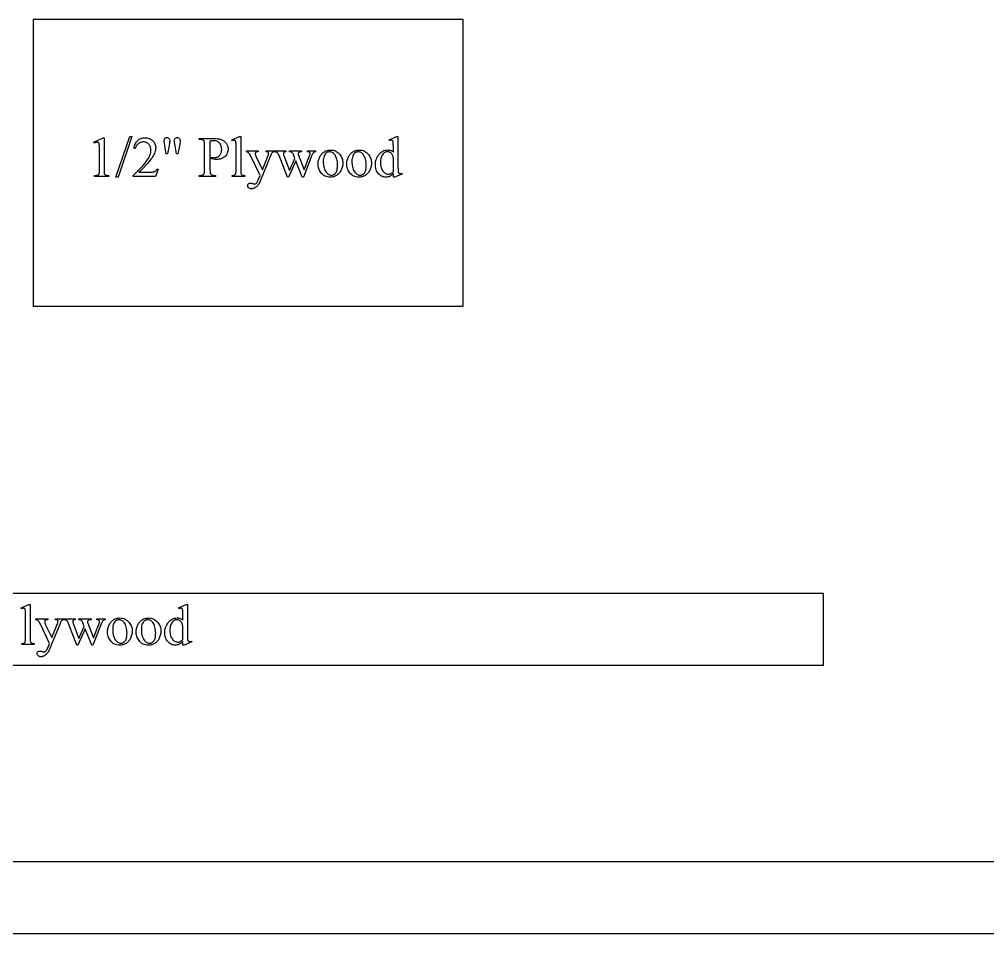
# Model space of a CAD drawing. Extents: x 3 to 160, y -23 to 46.
# Drawn here: x 8.23 to 14.98, y -9.84 to -3.46 of the extents above; entities that cross this region are included whole.
import ezdxf

# ---------------------------------------------------------------- set-up
doc = ezdxf.new("R2010")
doc.units = 0
doc.layers.add('LAYER_1', color=18, linetype='CONTINUOUS')

msp = doc.modelspace()

# ---------------------------------------------------------------- linework, layer by layer
at = {"layer": 'LAYER_1'}
for points in [[(8.3206, -5.4645), (11.3206, -5.4645), (11.3206, -3.4645), (8.3206, -3.4645)], [(8.7452, -4.3213), (8.8096, -4.2899), (8.8161, -4.2899), (8.8161, -4.5135), (8.8166, -4.5315), (8.8171, -4.5374), (8.8179, -4.5412), (8.8191, -4.5438), (8.8208, -4.546), (8.823, -4.548), (8.8257, -4.5496), (8.8293, -4.5509), (8.8345, -4.5519), (8.8413, -4.5526), (8.8495, -4.5529), (8.8495, -4.5602), (8.7499, -4.5602), (8.7499, -4.5529), (8.7584, -4.5526), (8.7653, -4.5519), (8.7705, -4.551), (8.7741, -4.5497), (8.7766, -4.5482), (8.7787, -4.5464), (8.7804, -4.5444), (8.7817, -4.5421), (8.7827, -4.5385), (8.7833, -4.5325), (8.7837, -4.5242), (8.7839, -4.5135), (8.7839, -4.3705), (8.7834, -4.3468), (8.7828, -4.3388), (8.7819, -4.3334), (8.7811, -4.3305), (8.78, -4.328), (8.7786, -4.3259), (8.7769, -4.3242), (8.775, -4.323), (8.773, -4.322), (8.7707, -4.3215), (8.7682, -4.3213), (8.7643, -4.3217), (8.7596, -4.3228), (8.7542, -4.3247), (8.7481, -4.3274)], [(9.0104, -4.2824), (8.9145, -4.5656), (8.8989, -4.5656), (8.9948, -4.2824)], [(9.1928, -4.5092), (9.1743, -4.5602), (9.018, -4.5602), (9.018, -4.5529), (9.0346, -4.5376), (9.0499, -4.5229), (9.064, -4.509), (9.0768, -4.4958), (9.0883, -4.4833), (9.0985, -4.4716), (9.1074, -4.4605), (9.1151, -4.4502), (9.1217, -4.4403), (9.1274, -4.4307), (9.1322, -4.4213), (9.1362, -4.4121), (9.1393, -4.4031), (9.1415, -4.3943), (9.1428, -4.3857), (9.1432, -4.3774), (9.143, -4.3712), (9.1422, -4.3653), (9.141, -4.3597), (9.1394, -4.3544), (9.1372, -4.3494), (9.1345, -4.3446), (9.1314, -4.3401), (9.1278, -4.336), (9.1238, -4.3322), (9.1197, -4.3289), (9.1154, -4.3261), (9.1108, -4.3238), (9.1061, -4.322), (9.1012, -4.3208), (9.0961, -4.32), (9.0909, -4.3197), (9.086, -4.3199), (9.0814, -4.3205), (9.0768, -4.3214), (9.0723, -4.3226), (9.068, -4.3242), (9.0638, -4.3262), (9.0598, -4.3285), (9.0558, -4.3312), (9.0521, -4.3342), (9.0486, -4.3375), (9.0453, -4.3412), (9.0423, -4.3453), (9.0396, -4.3496), (9.0371, -4.3543), (9.0348, -4.3593), (9.0329, -4.3647), (9.0256, -4.3647), (9.0271, -4.3559), (9.029, -4.3476), (9.0315, -4.3399), (9.0344, -4.3327), (9.0377, -4.3261), (9.0416, -4.3199), (9.0459, -4.3143), (9.0507, -4.3092), (9.0559, -4.3047), (9.0615, -4.3007), (9.0673, -4.2974), (9.0735, -4.2947), (9.0799, -4.2926), (9.0867, -4.2911), (9.0938, -4.2902), (9.1012, -4.2899), (9.1091, -4.2902), (9.1167, -4.2912), (9.1239, -4.2928), (9.1308, -4.295), (9.1373, -4.298), (9.1436, -4.3015), (9.1495, -4.3057), (9.155, -4.3106), (9.1601, -4.3159), (9.1645, -4.3214), (9.1682, -4.3271), (9.1712, -4.3331), (9.1736, -4.3393), (9.1753, -4.3458), (9.1763, -4.3525), (9.1766, -4.3594), (9.176, -4.3694), (9.1743, -4.3795), (9.1713, -4.3896), (9.1672, -4.3996), (9.1633, -4.4076), (9.1589, -4.4157), (9.1539, -4.4239), (9.1483, -4.4322), (9.1421, -4.4406), (9.1354, -4.4492), (9.1282, -4.4578), (9.1204, -4.4666), (9.0809, -4.5092), (9.068, -4.5226), (9.0596, -4.5307), (9.1288, -4.5307), (9.1467, -4.5303), (9.1533, -4.5298), (9.1583, -4.5291), (9.1625, -4.5281), (9.1664, -4.5267), (9.1702, -4.5249), (9.1737, -4.5228), (9.177, -4.5201), (9.1801, -4.517), (9.1829, -4.5133), (9.1856, -4.5092)], [(9.2504, -4.4033), (9.2397, -4.3455), (9.2365, -4.3255), (9.2357, -4.3184), (9.2354, -4.3131), (9.2357, -4.3073), (9.2367, -4.3023), (9.2383, -4.2982), (9.2406, -4.2949), (9.2434, -4.2925), (9.2466, -4.2907), (9.2504, -4.2896), (9.2545, -4.2893), (9.2586, -4.2896), (9.2624, -4.2907), (9.2658, -4.2925), (9.2688, -4.295), (9.2713, -4.2982), (9.273, -4.3018), (9.2741, -4.3058), (9.2744, -4.3104), (9.2741, -4.3154), (9.2732, -4.323), (9.2694, -4.3457), (9.2588, -4.4033)], [(9.3219, -4.4033), (9.3114, -4.3463), (9.3071, -4.3227), (9.3067, -4.3129), (9.307, -4.3072), (9.308, -4.3023), (9.3097, -4.2982), (9.3121, -4.2949), (9.3151, -4.2925), (9.3185, -4.2907), (9.3223, -4.2896), (9.3266, -4.2893), (9.3306, -4.2896), (9.3343, -4.2907), (9.3376, -4.2925), (9.3406, -4.2949), (9.343, -4.298), (9.3447, -4.3016), (9.3458, -4.3056), (9.3461, -4.3102), (9.3459, -4.3186), (9.3452, -4.3275), (9.344, -4.3366), (9.3424, -4.3461), (9.3313, -4.4033)], [(9.5547, -4.4361), (9.5547, -4.5133), (9.555, -4.5246), (9.5561, -4.5335), (9.5568, -4.5371), (9.5578, -4.5401), (9.5589, -4.5425), (9.5602, -4.5443), (9.5621, -4.5463), (9.5644, -4.5481), (9.5668, -4.5496), (9.5695, -4.5508), (9.5724, -4.5517), (9.5756, -4.5524), (9.5826, -4.5529), (9.5928, -4.5529), (9.5928, -4.5602), (9.4793, -4.5602), (9.4793, -4.5529), (9.4893, -4.5529), (9.4933, -4.5528), (9.4971, -4.5522), (9.5005, -4.5514), (9.5037, -4.5502), (9.5065, -4.5487), (9.5091, -4.5468), (9.5113, -4.5446), (9.5133, -4.542), (9.5142, -4.5402), (9.515, -4.5379), (9.5162, -4.5318), (9.517, -4.5236), (9.5172, -4.5133), (9.5172, -4.3422), (9.5169, -4.3309), (9.5159, -4.3219), (9.5151, -4.3184), (9.5142, -4.3154), (9.5132, -4.313), (9.5119, -4.3112), (9.5099, -4.3091), (9.5077, -4.3074), (9.5052, -4.3059), (9.5025, -4.3047), (9.4995, -4.3038), (9.4963, -4.3031), (9.4893, -4.3026), (9.4793, -4.3026), (9.4793, -4.2953), (9.5764, -4.2953), (9.5932, -4.2958), (9.6082, -4.2972), (9.6149, -4.2982), (9.6212, -4.2995), (9.6271, -4.3009), (9.6324, -4.3027), (9.6375, -4.3046), (9.6423, -4.3069), (9.6469, -4.3096), (9.6513, -4.3125), (9.6555, -4.3157), (9.6596, -4.3193), (9.6634, -4.3232), (9.667, -4.3274), (9.6703, -4.3318), (9.6731, -4.3365), (9.6756, -4.3413), (9.6775, -4.3464), (9.6791, -4.3516), (9.6802, -4.3571), (9.6808, -4.3627), (9.6811, -4.3686), (9.6807, -4.3765), (9.6797, -4.384), (9.678, -4.3912), (9.6757, -4.398), (9.6727, -4.4044), (9.669, -4.4104), (9.6647, -4.416), (9.6597, -4.4213), (9.654, -4.4261), (9.6479, -4.4302), (9.6411, -4.4337), (9.6339, -4.4365), (9.626, -4.4388), (9.6177, -4.4403), (9.6087, -4.4413), (9.5992, -4.4416), (9.5893, -4.4413), (9.5785, -4.4402), (9.567, -4.4385)], [(9.5547, -4.425), (9.5731, -4.4279), (9.5805, -4.4287), (9.5867, -4.4289), (9.5917, -4.4287), (9.5965, -4.4279), (9.6012, -4.4267), (9.6056, -4.425), (9.6099, -4.4228), (9.6141, -4.4201), (9.618, -4.4169), (9.6218, -4.4132), (9.6252, -4.4091), (9.6282, -4.4048), (9.6308, -4.4001), (9.6328, -4.3952), (9.6345, -4.3899), (9.6356, -4.3844), (9.6363, -4.3786), (9.6365, -4.3725), (9.6361, -4.364), (9.6348, -4.3559), (9.6326, -4.3481), (9.6295, -4.3405), (9.6256, -4.3336), (9.621, -4.3277), (9.6157, -4.3226), (9.6096, -4.3185), (9.6029, -4.3153), (9.5958, -4.313), (9.5883, -4.3116), (9.5803, -4.3112), (9.5749, -4.3114), (9.5689, -4.3121), (9.5622, -4.3132), (9.5547, -4.3149)], [(9.7691, -4.2824), (9.7691, -4.5197), (9.7693, -4.5274), (9.7697, -4.5337), (9.7705, -4.5386), (9.7716, -4.542), (9.773, -4.5446), (9.7747, -4.5468), (9.7767, -4.5487), (9.7791, -4.5503), (9.7822, -4.5515), (9.7864, -4.5524), (9.7917, -4.5529), (9.798, -4.5531), (9.798, -4.5602), (9.7103, -4.5602), (9.7103, -4.5531), (9.716, -4.553), (9.7207, -4.5525), (9.7244, -4.5517), (9.7271, -4.5506), (9.7293, -4.5491), (9.7311, -4.5472), (9.7328, -4.5449), (9.7342, -4.5422), (9.7353, -4.5386), (9.7361, -4.5336), (9.7366, -4.5274), (9.7367, -4.5197), (9.7367, -4.3572), (9.7364, -4.3328), (9.7359, -4.325), (9.7353, -4.32), (9.7346, -4.3168), (9.7336, -4.3142), (9.7324, -4.3121), (9.731, -4.3106), (9.7293, -4.3095), (9.7275, -4.3087), (9.7255, -4.3082), (9.7232, -4.308), (9.7205, -4.3082), (9.7175, -4.3088), (9.7103, -4.3112), (9.707, -4.3043), (9.7603, -4.2824)], [(10.8339, -4.54), (10.8274, -4.5464), (10.821, -4.5518), (10.8146, -4.5562), (10.8083, -4.5597), (10.8019, -4.5623), (10.7953, -4.5641), (10.7885, -4.5653), (10.7814, -4.5656), (10.7741, -4.5652), (10.7672, -4.5641), (10.7604, -4.5622), (10.7539, -4.5595), (10.7476, -4.556), (10.7416, -4.5518), (10.7358, -4.5469), (10.7302, -4.5411), (10.7251, -4.5348), (10.7206, -4.528), (10.7169, -4.5208), (10.7138, -4.5131), (10.7114, -4.505), (10.7097, -4.4965), (10.7087, -4.4875), (10.7083, -4.4781), (10.7087, -4.4686), (10.7098, -4.4593), (10.7117, -4.4502), (10.7144, -4.4413), (10.7178, -4.4326), (10.7219, -4.4241), (10.7269, -4.4158), (10.7325, -4.4077), (10.7388, -4.4002), (10.7455, -4.3938), (10.7526, -4.3883), (10.7602, -4.3838), (10.7682, -4.3803), (10.7767, -4.3778), (10.7855, -4.3763), (10.7948, -4.3758), (10.8006, -4.376), (10.8061, -4.3767), (10.8114, -4.3779), (10.8164, -4.3796), (10.8212, -4.3817), (10.8257, -4.3843), (10.8299, -4.3873), (10.8339, -4.3908), (10.8339, -4.3578), (10.8335, -4.3331), (10.8331, -4.3251), (10.8324, -4.3201), (10.8316, -4.3169), (10.8305, -4.3142), (10.8293, -4.3121), (10.8278, -4.3106), (10.8262, -4.3095), (10.8243, -4.3087), (10.8223, -4.3082), (10.82, -4.308), (10.8173, -4.3082), (10.8141, -4.3088), (10.8065, -4.3112), (10.804, -4.3043), (10.8573, -4.2824), (10.8661, -4.2824), (10.8661, -4.4893), (10.8665, -4.5146), (10.8669, -4.5226), (10.8676, -4.5276), (10.8684, -4.5308), (10.8695, -4.5335), (10.8708, -4.5357), (10.8723, -4.5373), (10.8739, -4.5385), (10.8758, -4.5394), (10.8777, -4.5399), (10.8798, -4.54), (10.8826, -4.5398), (10.8859, -4.5392), (10.8938, -4.5367), (10.896, -4.5436), (10.8429, -4.5656), (10.8339, -4.5656)], [(9.8086, -4.3813), (9.892, -4.3813), (9.892, -4.3885), (9.8879, -4.3885), (9.8838, -4.3887), (9.8802, -4.3894), (9.8772, -4.3906), (9.8747, -4.3923), (9.8728, -4.3943), (9.8714, -4.3966), (9.8706, -4.3991), (9.8703, -4.4018), (9.8707, -4.4059), (9.8719, -4.4109), (9.8739, -4.4165), (9.8767, -4.4229), (9.9203, -4.5131), (9.9603, -4.4143), (9.9618, -4.4103), (9.9628, -4.4063), (9.9634, -4.4024), (9.9636, -4.3984), (9.9633, -4.3954), (9.9623, -4.3932), (9.9603, -4.3912), (9.9574, -4.3898), (9.9528, -4.3888), (9.9457, -4.3885), (9.9457, -4.3813), (10.0039, -4.3813), (10.0039, -4.3885), (9.9975, -4.3897), (9.9949, -4.3905), (9.9927, -4.3916), (9.9907, -4.393), (9.9886, -4.395), (9.9842, -4.4004), (9.9816, -4.4055), (9.9775, -4.4154), (9.9047, -4.5939), (9.9019, -4.6002), (9.899, -4.6061), (9.8958, -4.6116), (9.8925, -4.6167), (9.8889, -4.6215), (9.8852, -4.6258), (9.8812, -4.6297), (9.877, -4.6332), (9.8728, -4.6363), (9.8686, -4.639), (9.8644, -4.6413), (9.8603, -4.6432), (9.8562, -4.6446), (9.8521, -4.6456), (9.8481, -4.6463), (9.8441, -4.6465), (9.8386, -4.6461), (9.8336, -4.6448), (9.8292, -4.6427), (9.8252, -4.6398), (9.8219, -4.6364), (9.8196, -4.6327), (9.8182, -4.6288), (9.8178, -4.6246), (9.8181, -4.6207), (9.8191, -4.6172), (9.8208, -4.6141), (9.8231, -4.6114), (9.8261, -4.6092), (9.8295, -4.6077), (9.8334, -4.6068), (9.8379, -4.6064), (9.8414, -4.6067), (9.8455, -4.6075), (9.8502, -4.6089), (9.8555, -4.6107), (9.8618, -4.6129), (9.8652, -4.6137), (9.8682, -4.6133), (9.8713, -4.6122), (9.8746, -4.6103), (9.878, -4.6076), (9.8815, -4.6039), (9.885, -4.5987), (9.8885, -4.5922), (9.892, -4.5842), (9.9047, -4.5531), (9.8404, -4.4182), (9.8366, -4.4114), (9.831, -4.4031), (9.8266, -4.3974), (9.823, -4.394), (9.8204, -4.3924), (9.8172, -4.391), (9.8086, -4.3885)], [(10.0088, -4.3813), (10.0838, -4.3813), (10.0838, -4.3885), (10.079, -4.389), (10.0752, -4.3898), (10.0722, -4.3909), (10.0702, -4.3922), (10.0688, -4.3938), (10.0678, -4.3958), (10.0672, -4.398), (10.067, -4.4006), (10.0672, -4.4038), (10.0678, -4.4073), (10.0688, -4.4111), (10.0703, -4.4152), (10.1086, -4.5182), (10.147, -4.4344), (10.1369, -4.408), (10.1344, -4.4026), (10.1315, -4.3981), (10.1282, -4.3945), (10.1246, -4.3918), (10.122, -4.3906), (10.1184, -4.3896), (10.114, -4.3889), (10.1086, -4.3885), (10.1086, -4.3813), (10.1937, -4.3813), (10.1937, -4.3885), (10.1872, -4.389), (10.1817, -4.3901), (10.1772, -4.3916), (10.1738, -4.3936), (10.1721, -4.3954), (10.1709, -4.3976), (10.1701, -4.4003), (10.1699, -4.4035), (10.1703, -4.4075), (10.1714, -4.4115), (10.2121, -4.5143), (10.2498, -4.4152), (10.2515, -4.4102), (10.2527, -4.4058), (10.2534, -4.4018), (10.2537, -4.3984), (10.2534, -4.3966), (10.2527, -4.3949), (10.2515, -4.3933), (10.2499, -4.3918), (10.2475, -4.3905), (10.2442, -4.3895), (10.24, -4.3888), (10.2349, -4.3885), (10.2349, -4.3813), (10.2914, -4.3813), (10.2914, -4.3885), (10.2872, -4.3894), (10.2834, -4.3909), (10.2799, -4.3929), (10.2766, -4.3955), (10.2736, -4.3987), (10.2709, -4.4024), (10.2685, -4.4067), (10.2664, -4.4115), (10.2066, -4.5656), (10.1986, -4.5656), (10.1539, -4.4514), (10.1017, -4.5656), (10.0945, -4.5656), (10.0371, -4.4152), (10.0343, -4.4087), (10.0315, -4.4033), (10.0287, -4.3991), (10.0259, -4.396), (10.0228, -4.3937), (10.0189, -4.3916), (10.0142, -4.3899), (10.0088, -4.3885)], [(10.3951, -4.376), (10.405, -4.3765), (10.4144, -4.3779), (10.4233, -4.3803), (10.4317, -4.3837), (10.4396, -4.388), (10.447, -4.3933), (10.4539, -4.3996), (10.4603, -4.4068), (10.4652, -4.4136), (10.4694, -4.4205), (10.473, -4.4277), (10.476, -4.4352), (10.4782, -4.4429), (10.4799, -4.4508), (10.4809, -4.459), (10.4812, -4.4674), (10.481, -4.4734), (10.4805, -4.4794), (10.4796, -4.4855), (10.4783, -4.4916), (10.4767, -4.4976), (10.4747, -4.5038), (10.4724, -4.5099), (10.4697, -4.516), (10.4666, -4.522), (10.4634, -4.5276), (10.4598, -4.5328), (10.456, -4.5376), (10.4519, -4.542), (10.4475, -4.5461), (10.4428, -4.5498), (10.4379, -4.5531), (10.4328, -4.5561), (10.4275, -4.5586), (10.4221, -4.5607), (10.4166, -4.5625), (10.4109, -4.5639), (10.405, -4.5648), (10.399, -4.5654), (10.3929, -4.5656), (10.3831, -4.5651), (10.3737, -4.5636), (10.3649, -4.5611), (10.3566, -4.5576), (10.3489, -4.553), (10.3416, -4.5475), (10.3349, -4.541), (10.3287, -4.5334), (10.3239, -4.5265), (10.3199, -4.5194), (10.3164, -4.5121), (10.3136, -4.5046), (10.3114, -4.4969), (10.3098, -4.4889), (10.3089, -4.4808), (10.3085, -4.4725), (10.3087, -4.4663), (10.3093, -4.4602), (10.3103, -4.4541), (10.3116, -4.4479), (10.3133, -4.4418), (10.3154, -4.4357), (10.3179, -4.4296), (10.3207, -4.4235), (10.3239, -4.4177), (10.3273, -4.4122), (10.331, -4.4071), (10.3349, -4.4024), (10.339, -4.3981), (10.3434, -4.3942), (10.348, -4.3907), (10.3529, -4.3876), (10.3579, -4.3849), (10.363, -4.3825), (10.3681, -4.3805), (10.3734, -4.3789), (10.3787, -4.3776), (10.3841, -4.3767), (10.3895, -4.3762)], [(10.389, -4.3887), (10.3838, -4.3891), (10.3786, -4.3902), (10.3734, -4.3921), (10.3682, -4.3948), (10.3657, -4.3965), (10.3632, -4.3985), (10.3588, -4.4033), (10.3548, -4.4093), (10.3513, -4.4164), (10.3485, -4.4247), (10.3465, -4.434), (10.3453, -4.4445), (10.3449, -4.4561), (10.3451, -4.4657), (10.3458, -4.4749), (10.3471, -4.4838), (10.3487, -4.4924), (10.3509, -4.5007), (10.3536, -4.5086), (10.3568, -4.5162), (10.3604, -4.5234), (10.3644, -4.5301), (10.3688, -4.5358), (10.3734, -4.5407), (10.3784, -4.5447), (10.3837, -4.5478), (10.3892, -4.55), (10.3951, -4.5513), (10.4013, -4.5518), (10.4059, -4.5515), (10.4104, -4.5508), (10.4146, -4.5496), (10.4186, -4.5479), (10.4224, -4.5457), (10.426, -4.543), (10.4294, -4.5398), (10.4326, -4.5361), (10.4354, -4.5319), (10.4379, -4.5269), (10.4401, -4.5213), (10.4418, -4.5149), (10.4431, -4.5078), (10.4441, -4.5001), (10.4447, -4.4916), (10.4449, -4.4824), (10.4445, -4.4708), (10.4436, -4.4599), (10.442, -4.4495), (10.4397, -4.4399), (10.4368, -4.4308), (10.4333, -4.4224), (10.4292, -4.4146), (10.4244, -4.4074), (10.4208, -4.403), (10.4169, -4.3992), (10.4129, -4.396), (10.4086, -4.3934), (10.404, -4.3913), (10.3993, -4.3899), (10.3943, -4.389)], [(10.595, -4.376), (10.6049, -4.3765), (10.6144, -4.3779), (10.6233, -4.3803), (10.6317, -4.3837), (10.6396, -4.388), (10.647, -4.3933), (10.6539, -4.3996), (10.6603, -4.4068), (10.6652, -4.4136), (10.6694, -4.4205), (10.673, -4.4277), (10.6759, -4.4352), (10.6782, -4.4429), (10.6799, -4.4508), (10.6808, -4.459), (10.6812, -4.4674), (10.681, -4.4734), (10.6804, -4.4794), (10.6795, -4.4855), (10.6783, -4.4916), (10.6767, -4.4976), (10.6747, -4.5038), (10.6723, -4.5099), (10.6696, -4.516), (10.6666, -4.522), (10.6633, -4.5276), (10.6598, -4.5328), (10.656, -4.5376), (10.6518, -4.542), (10.6475, -4.5461), (10.6428, -4.5498), (10.6379, -4.5531), (10.6328, -4.5561), (10.6275, -4.5586), (10.6221, -4.5607), (10.6165, -4.5625), (10.6109, -4.5639), (10.605, -4.5648), (10.599, -4.5654), (10.5929, -4.5656), (10.583, -4.5651), (10.5737, -4.5636), (10.5649, -4.5611), (10.5566, -4.5576), (10.5488, -4.553), (10.5416, -4.5475), (10.5349, -4.541), (10.5286, -4.5334), (10.5239, -4.5265), (10.5198, -4.5194), (10.5164, -4.5121), (10.5136, -4.5046), (10.5114, -4.4969), (10.5098, -4.4889), (10.5088, -4.4808), (10.5085, -4.4725), (10.5087, -4.4663), (10.5093, -4.4602), (10.5102, -4.4541), (10.5116, -4.4479), (10.5133, -4.4418), (10.5154, -4.4357), (10.5179, -4.4296), (10.5207, -4.4235), (10.5239, -4.4177), (10.5273, -4.4122), (10.531, -4.4071), (10.5349, -4.4024), (10.539, -4.3981), (10.5434, -4.3942), (10.548, -4.3907), (10.5529, -4.3876), (10.5579, -4.3849), (10.563, -4.3825), (10.5681, -4.3805), (10.5734, -4.3789), (10.5787, -4.3776), (10.5841, -4.3767), (10.5895, -4.3762)], [(10.589, -4.3887), (10.5838, -4.3891), (10.5786, -4.3902), (10.5734, -4.3921), (10.5682, -4.3948), (10.5656, -4.3965), (10.5632, -4.3985), (10.5587, -4.4033), (10.5548, -4.4093), (10.5513, -4.4164), (10.5485, -4.4247), (10.5465, -4.434), (10.5453, -4.4445), (10.5449, -4.4561), (10.5451, -4.4657), (10.5458, -4.4749), (10.547, -4.4838), (10.5487, -4.4924), (10.5509, -4.5007), (10.5536, -4.5086), (10.5567, -4.5162), (10.5604, -4.5234), (10.5644, -4.5301), (10.5688, -4.5358), (10.5734, -4.5407), (10.5784, -4.5447), (10.5836, -4.5478), (10.5892, -4.55), (10.5951, -4.5513), (10.6013, -4.5518), (10.6059, -4.5515), (10.6103, -4.5508), (10.6146, -4.5496), (10.6186, -4.5479), (10.6224, -4.5457), (10.626, -4.543), (10.6294, -4.5398), (10.6325, -4.5361), (10.6354, -4.5319), (10.6379, -4.5269), (10.64, -4.5213), (10.6418, -4.5149), (10.6431, -4.5078), (10.6441, -4.5001), (10.6447, -4.4916), (10.6448, -4.4824), (10.6445, -4.4708), (10.6436, -4.4599), (10.642, -4.4495), (10.6397, -4.4399), (10.6368, -4.4308), (10.6333, -4.4224), (10.6291, -4.4146), (10.6243, -4.4074), (10.6208, -4.403), (10.6169, -4.3992), (10.6129, -4.396), (10.6086, -4.3934), (10.604, -4.3913), (10.5993, -4.3899), (10.5942, -4.389)], [(10.8339, -4.5264), (10.8339, -4.4342), (10.833, -4.4277), (10.8315, -4.4215), (10.8295, -4.4156), (10.8269, -4.41), (10.8237, -4.4048), (10.82, -4.4004), (10.8159, -4.3966), (10.8113, -4.3935), (10.8065, -4.391), (10.8018, -4.3893), (10.7971, -4.3883), (10.7925, -4.3879), (10.7882, -4.3881), (10.7841, -4.3889), (10.7801, -4.3901), (10.7762, -4.3918), (10.7725, -4.3939), (10.7688, -4.3966), (10.7653, -4.3997), (10.7618, -4.4033), (10.7577, -4.4087), (10.7541, -4.4147), (10.751, -4.4212), (10.7485, -4.4283), (10.7466, -4.436), (10.7452, -4.4443), (10.7443, -4.4532), (10.7441, -4.4627), (10.7443, -4.4723), (10.7451, -4.4813), (10.7465, -4.4897), (10.7484, -4.4975), (10.7508, -4.5048), (10.7537, -4.5115), (10.7572, -4.5176), (10.7612, -4.5231), (10.7656, -4.5281), (10.7701, -4.5323), (10.7747, -4.5359), (10.7794, -4.5389), (10.7842, -4.5412), (10.7892, -4.5428), (10.7943, -4.5438), (10.7995, -4.5441), (10.8039, -4.5439), (10.8083, -4.543), (10.8127, -4.5416), (10.817, -4.5397), (10.8213, -4.5372), (10.8255, -4.5341), (10.8297, -4.5305)], [(3.8344, -7.969), (13.8344, -7.969), (13.8344, -7.469), (3.8344, -7.469)], [(8.3004, -7.5471), (8.3004, -7.7844), (8.3006, -7.7921), (8.3011, -7.7984), (8.3018, -7.8032), (8.3029, -7.8067), (8.3043, -7.8092), (8.306, -7.8115), (8.308, -7.8134), (8.3104, -7.815), (8.3135, -7.8162), (8.3177, -7.8171), (8.323, -7.8176), (8.3294, -7.8178), (8.3294, -7.8248), (8.2417, -7.8248), (8.2417, -7.8178), (8.2473, -7.8177), (8.252, -7.8172), (8.2557, -7.8164), (8.2585, -7.8153), (8.2606, -7.8138), (8.2625, -7.8119), (8.2641, -7.8096), (8.2655, -7.8069), (8.2666, -7.8033), (8.2674, -7.7983), (8.2679, -7.792), (8.268, -7.7844), (8.268, -7.6219), (8.2677, -7.5975), (8.2673, -7.5896), (8.2667, -7.5847), (8.2659, -7.5815), (8.2649, -7.5789), (8.2637, -7.5768), (8.2623, -7.5753), (8.2606, -7.5741), (8.2588, -7.5733), (8.2568, -7.5729), (8.2546, -7.5727), (8.2518, -7.5729), (8.2488, -7.5735), (8.2417, -7.5758), (8.2383, -7.569), (8.2917, -7.5471)], [(9.3652, -7.8047), (9.3587, -7.8111), (9.3523, -7.8165), (9.3459, -7.8209), (9.3396, -7.8244), (9.3332, -7.827), (9.3266, -7.8288), (9.3198, -7.8299), (9.3127, -7.8303), (9.3055, -7.8299), (9.2985, -7.8288), (9.2917, -7.8269), (9.2852, -7.8242), (9.2789, -7.8207), (9.2729, -7.8165), (9.2671, -7.8115), (9.2615, -7.8058), (9.2564, -7.7995), (9.2519, -7.7927), (9.2482, -7.7855), (9.2451, -7.7778), (9.2427, -7.7697), (9.241, -7.7612), (9.24, -7.7522), (9.2396, -7.7428), (9.24, -7.7333), (9.2411, -7.724), (9.243, -7.7149), (9.2457, -7.706), (9.2491, -7.6973), (9.2532, -7.6888), (9.2582, -7.6805), (9.2638, -7.6724), (9.2701, -7.6649), (9.2768, -7.6584), (9.284, -7.653), (9.2915, -7.6485), (9.2995, -7.645), (9.308, -7.6425), (9.3168, -7.641), (9.3261, -7.6405), (9.3319, -7.6407), (9.3374, -7.6414), (9.3427, -7.6426), (9.3477, -7.6442), (9.3525, -7.6464), (9.357, -7.6489), (9.3612, -7.652), (9.3652, -7.6555), (9.3652, -7.6225), (9.3648, -7.5978), (9.3644, -7.5898), (9.3637, -7.5848), (9.3629, -7.5816), (9.3619, -7.5789), (9.3606, -7.5768), (9.3591, -7.5753), (9.3575, -7.5741), (9.3556, -7.5733), (9.3536, -7.5729), (9.3513, -7.5727), (9.3486, -7.5729), (9.3454, -7.5735), (9.3379, -7.5758), (9.3353, -7.569), (9.3886, -7.5471), (9.3974, -7.5471), (9.3974, -7.7539), (9.3978, -7.7793), (9.3983, -7.7873), (9.3989, -7.7923), (9.3997, -7.7955), (9.4008, -7.7982), (9.4021, -7.8004), (9.4036, -7.802), (9.4053, -7.8032), (9.4071, -7.804), (9.409, -7.8046), (9.4111, -7.8047), (9.414, -7.8045), (9.4173, -7.8039), (9.4252, -7.8014), (9.4273, -7.8082), (9.3742, -7.8303), (9.3652, -7.8303)], [(8.3399, -7.6459), (8.4233, -7.6459), (8.4233, -7.6532), (8.4192, -7.6532), (8.4151, -7.6534), (8.4115, -7.6541), (8.4085, -7.6553), (8.406, -7.657), (8.4041, -7.659), (8.4027, -7.6613), (8.4019, -7.6637), (8.4016, -7.6665), (8.402, -7.6706), (8.4032, -7.6755), (8.4052, -7.6812), (8.4081, -7.6875), (8.4516, -7.7778), (8.4916, -7.679), (8.4931, -7.675), (8.4941, -7.671), (8.4948, -7.6671), (8.495, -7.6631), (8.4946, -7.6601), (8.4936, -7.6579), (8.4916, -7.6559), (8.4887, -7.6544), (8.4841, -7.6535), (8.477, -7.6532), (8.477, -7.6459), (8.5352, -7.6459), (8.5352, -7.6532), (8.5288, -7.6543), (8.5262, -7.6552), (8.5241, -7.6563), (8.5221, -7.6577), (8.52, -7.6597), (8.5155, -7.6651), (8.5129, -7.6702), (8.5088, -7.6801), (8.436, -7.8586), (8.4332, -7.8649), (8.4303, -7.8708), (8.4272, -7.8763), (8.4238, -7.8814), (8.4202, -7.8861), (8.4165, -7.8904), (8.4125, -7.8944), (8.4083, -7.8979), (8.4041, -7.901), (8.3999, -7.9037), (8.3957, -7.906), (8.3916, -7.9078), (8.3875, -7.9093), (8.3834, -7.9103), (8.3794, -7.911), (8.3754, -7.9112), (8.3699, -7.9107), (8.3649, -7.9095), (8.3605, -7.9074), (8.3565, -7.9045), (8.3533, -7.9011), (8.3509, -7.8974), (8.3495, -7.8935), (8.3491, -7.8893), (8.3494, -7.8854), (8.3504, -7.8819), (8.3521, -7.8788), (8.3544, -7.8761), (8.3574, -7.8739), (8.3608, -7.8724), (8.3648, -7.8714), (8.3692, -7.8711), (8.3727, -7.8714), (8.3768, -7.8722), (8.3815, -7.8735), (8.3868, -7.8754), (8.3931, -7.8776), (8.3965, -7.8784), (8.3995, -7.878), (8.4027, -7.8768), (8.4059, -7.8749), (8.4093, -7.8723), (8.4128, -7.8686), (8.4163, -7.8634), (8.4198, -7.8568), (8.4233, -7.8489), (8.436, -7.8178), (8.3717, -7.6829), (8.3679, -7.6761), (8.3624, -7.6678), (8.3579, -7.6621), (8.3543, -7.6586), (8.3518, -7.6571), (8.3485, -7.6557), (8.3399, -7.6532)], [(8.5401, -7.6459), (8.6151, -7.6459), (8.6151, -7.6532), (8.6103, -7.6537), (8.6065, -7.6545), (8.6036, -7.6556), (8.6015, -7.6569), (8.6001, -7.6585), (8.5991, -7.6604), (8.5985, -7.6627), (8.5983, -7.6653), (8.5985, -7.6685), (8.5991, -7.672), (8.6001, -7.6758), (8.6016, -7.6799), (8.6399, -7.7829), (8.6783, -7.6991), (8.6682, -7.6727), (8.6657, -7.6673), (8.6628, -7.6628), (8.6595, -7.6592), (8.6559, -7.6565), (8.6533, -7.6553), (8.6497, -7.6543), (8.6453, -7.6536), (8.6399, -7.6532), (8.6399, -7.6459), (8.725, -7.6459), (8.725, -7.6532), (8.7185, -7.6537), (8.713, -7.6547), (8.7085, -7.6563), (8.7051, -7.6583), (8.7034, -7.66), (8.7022, -7.6623), (8.7014, -7.665), (8.7012, -7.6682), (8.7016, -7.6722), (8.7028, -7.6762), (8.7434, -7.7789), (8.7811, -7.6799), (8.7828, -7.6749), (8.784, -7.6705), (8.7847, -7.6665), (8.785, -7.6631), (8.7847, -7.6613), (8.784, -7.6596), (8.7828, -7.658), (8.7812, -7.6565), (8.7788, -7.6552), (8.7755, -7.6542), (8.7713, -7.6535), (8.7662, -7.6532), (8.7662, -7.6459), (8.8227, -7.6459), (8.8227, -7.6532), (8.8186, -7.6541), (8.8147, -7.6556), (8.8112, -7.6576), (8.8079, -7.6602), (8.8049, -7.6634), (8.8022, -7.6671), (8.7998, -7.6714), (8.7977, -7.6762), (8.7379, -7.8303), (8.7299, -7.8303), (8.6852, -7.7161), (8.633, -7.8303), (8.6258, -7.8303), (8.5684, -7.6799), (8.5656, -7.6734), (8.5628, -7.668), (8.56, -7.6638), (8.5573, -7.6607), (8.5541, -7.6584), (8.5502, -7.6563), (8.5455, -7.6546), (8.5401, -7.6532)], [(8.9264, -7.6407), (8.9363, -7.6412), (8.9457, -7.6426), (8.9546, -7.645), (8.963, -7.6484), (8.9709, -7.6527), (8.9783, -7.658), (8.9852, -7.6643), (8.9916, -7.6715), (8.9965, -7.6782), (9.0007, -7.6852), (9.0043, -7.6924), (9.0073, -7.6999), (9.0096, -7.7075), (9.0112, -7.7155), (9.0122, -7.7237), (9.0125, -7.7321), (9.0123, -7.7381), (9.0118, -7.7441), (9.0109, -7.7502), (9.0096, -7.7562), (9.008, -7.7623), (9.006, -7.7684), (9.0037, -7.7746), (9.001, -7.7807), (8.998, -7.7867), (8.9947, -7.7923), (8.9911, -7.7975), (8.9873, -7.8023), (8.9832, -7.8067), (8.9788, -7.8108), (8.9742, -7.8145), (8.9692, -7.8178), (8.9641, -7.8207), (8.9588, -7.8233), (8.9534, -7.8254), (8.9479, -7.8272), (8.9422, -7.8286), (8.9363, -7.8295), (8.9304, -7.8301), (8.9242, -7.8303), (8.9144, -7.8298), (8.905, -7.8283), (8.8962, -7.8258), (8.8879, -7.8223), (8.8802, -7.8177), (8.8729, -7.8122), (8.8662, -7.8056), (8.86, -7.7981), (8.8553, -7.7912), (8.8512, -7.7841), (8.8477, -7.7768), (8.8449, -7.7693), (8.8427, -7.7616), (8.8411, -7.7536), (8.8402, -7.7455), (8.8399, -7.7372), (8.84, -7.731), (8.8406, -7.7249), (8.8416, -7.7187), (8.8429, -7.7126), (8.8446, -7.7065), (8.8467, -7.7004), (8.8492, -7.6943), (8.8521, -7.6882), (8.8552, -7.6824), (8.8586, -7.6769), (8.8623, -7.6718), (8.8662, -7.6671), (8.8703, -7.6628), (8.8747, -7.6589), (8.8793, -7.6554), (8.8842, -7.6523), (8.8892, -7.6496), (8.8943, -7.6472), (8.8995, -7.6452), (8.9047, -7.6436), (8.91, -7.6423), (8.9154, -7.6414), (8.9208, -7.6409)], [(8.9203, -7.6534), (8.9151, -7.6538), (8.9099, -7.6549), (8.9047, -7.6568), (8.8995, -7.6595), (8.897, -7.6612), (8.8945, -7.6632), (8.8901, -7.668), (8.8861, -7.674), (8.8826, -7.6811), (8.8798, -7.6894), (8.8778, -7.6987), (8.8766, -7.7092), (8.8762, -7.7207), (8.8764, -7.7303), (8.8772, -7.7396), (8.8784, -7.7485), (8.8801, -7.7571), (8.8822, -7.7654), (8.8849, -7.7733), (8.8881, -7.7809), (8.8917, -7.7881), (8.8957, -7.7948), (8.9001, -7.8005), (8.9047, -7.8054), (8.9097, -7.8094), (8.915, -7.8125), (8.9205, -7.8147), (8.9264, -7.816), (8.9326, -7.8164), (8.9373, -7.8162), (8.9417, -7.8155), (8.9459, -7.8142), (8.9499, -7.8125), (8.9537, -7.8103), (8.9573, -7.8077), (8.9607, -7.8045), (8.9639, -7.8008), (8.9668, -7.7966), (8.9693, -7.7916), (8.9714, -7.7859), (8.9731, -7.7796), (8.9744, -7.7725), (8.9754, -7.7648), (8.976, -7.7563), (8.9762, -7.7471), (8.9759, -7.7355), (8.9749, -7.7246), (8.9733, -7.7142), (8.971, -7.7045), (8.9682, -7.6955), (8.9646, -7.6871), (8.9605, -7.6793), (8.9557, -7.6721), (8.9521, -7.6677), (8.9483, -7.6639), (8.9442, -7.6607), (8.9399, -7.6581), (8.9354, -7.656), (8.9306, -7.6545), (8.9256, -7.6537)], [(9.1264, -7.6407), (9.1363, -7.6412), (9.1457, -7.6426), (9.1546, -7.645), (9.163, -7.6484), (9.1709, -7.6527), (9.1783, -7.658), (9.1852, -7.6643), (9.1916, -7.6715), (9.1965, -7.6782), (9.2007, -7.6852), (9.2043, -7.6924), (9.2073, -7.6999), (9.2095, -7.7075), (9.2112, -7.7155), (9.2122, -7.7237), (9.2125, -7.7321), (9.2123, -7.7381), (9.2118, -7.7441), (9.2109, -7.7502), (9.2096, -7.7562), (9.208, -7.7623), (9.206, -7.7684), (9.2037, -7.7746), (9.201, -7.7807), (9.1979, -7.7867), (9.1947, -7.7923), (9.1911, -7.7975), (9.1873, -7.8023), (9.1832, -7.8067), (9.1788, -7.8108), (9.1741, -7.8145), (9.1692, -7.8178), (9.1641, -7.8207), (9.1588, -7.8233), (9.1534, -7.8254), (9.1479, -7.8272), (9.1422, -7.8286), (9.1363, -7.8295), (9.1303, -7.8301), (9.1242, -7.8303), (9.1144, -7.8298), (9.105, -7.8283), (9.0962, -7.8258), (9.0879, -7.8223), (9.0802, -7.8177), (9.0729, -7.8122), (9.0662, -7.8056), (9.06, -7.7981), (9.0552, -7.7912), (9.0512, -7.7841), (9.0477, -7.7768), (9.0449, -7.7693), (9.0427, -7.7616), (9.0411, -7.7536), (9.0402, -7.7455), (9.0398, -7.7372), (9.04, -7.731), (9.0406, -7.7249), (9.0416, -7.7187), (9.0429, -7.7126), (9.0446, -7.7065), (9.0467, -7.7004), (9.0492, -7.6943), (9.052, -7.6882), (9.0552, -7.6824), (9.0586, -7.6769), (9.0623, -7.6718), (9.0662, -7.6671), (9.0703, -7.6628), (9.0747, -7.6589), (9.0793, -7.6554), (9.0842, -7.6523), (9.0892, -7.6496), (9.0943, -7.6472), (9.0994, -7.6452), (9.1047, -7.6436), (9.11, -7.6423), (9.1154, -7.6414), (9.1208, -7.6409)], [(9.1203, -7.6534), (9.1151, -7.6538), (9.1099, -7.6549), (9.1047, -7.6568), (9.0995, -7.6595), (9.097, -7.6612), (9.0945, -7.6632), (9.0901, -7.668), (9.0861, -7.674), (9.0826, -7.6811), (9.0798, -7.6894), (9.0778, -7.6987), (9.0766, -7.7092), (9.0762, -7.7207), (9.0764, -7.7303), (9.0771, -7.7396), (9.0783, -7.7485), (9.08, -7.7571), (9.0822, -7.7654), (9.0849, -7.7733), (9.0881, -7.7809), (9.0917, -7.7881), (9.0957, -7.7948), (9.1001, -7.8005), (9.1047, -7.8054), (9.1097, -7.8094), (9.115, -7.8125), (9.1205, -7.8147), (9.1264, -7.816), (9.1326, -7.8164), (9.1372, -7.8162), (9.1417, -7.8155), (9.1459, -7.8142), (9.1499, -7.8125), (9.1537, -7.8103), (9.1573, -7.8077), (9.1607, -7.8045), (9.1639, -7.8008), (9.1667, -7.7966), (9.1692, -7.7916), (9.1714, -7.7859), (9.1731, -7.7796), (9.1744, -7.7725), (9.1754, -7.7648), (9.176, -7.7563), (9.1762, -7.7471), (9.1758, -7.7355), (9.1749, -7.7246), (9.1733, -7.7142), (9.171, -7.7045), (9.1681, -7.6955), (9.1646, -7.6871), (9.1605, -7.6793), (9.1557, -7.6721), (9.1521, -7.6677), (9.1482, -7.6639), (9.1442, -7.6607), (9.1399, -7.6581), (9.1353, -7.656), (9.1306, -7.6545), (9.1256, -7.6537)], [(9.3652, -7.7911), (9.3652, -7.6989), (9.3643, -7.6924), (9.3629, -7.6862), (9.3608, -7.6803), (9.3582, -7.6747), (9.355, -7.6695), (9.3514, -7.6651), (9.3472, -7.6613), (9.3426, -7.6582), (9.3378, -7.6557), (9.3331, -7.654), (9.3284, -7.6529), (9.3238, -7.6526), (9.3196, -7.6528), (9.3154, -7.6536), (9.3114, -7.6548), (9.3075, -7.6564), (9.3038, -7.6586), (9.3001, -7.6613), (9.2966, -7.6644), (9.2931, -7.668), (9.289, -7.6734), (9.2854, -7.6793), (9.2823, -7.6859), (9.2798, -7.693), (9.2779, -7.7007), (9.2765, -7.709), (9.2756, -7.7179), (9.2754, -7.7274), (9.2756, -7.737), (9.2764, -7.746), (9.2778, -7.7544), (9.2797, -7.7622), (9.2821, -7.7695), (9.285, -7.7762), (9.2885, -7.7823), (9.2926, -7.7878), (9.2969, -7.7928), (9.3014, -7.797), (9.306, -7.8006), (9.3107, -7.8036), (9.3156, -7.8059), (9.3205, -7.8075), (9.3256, -7.8085), (9.3308, -7.8088), (9.3353, -7.8085), (9.3396, -7.8077), (9.344, -7.8063), (9.3483, -7.8044), (9.3526, -7.8019), (9.3568, -7.7988), (9.361, -7.7952)], [(3.6726, -9.8428), (26.4226, -9.8428), (26.4226, -9.3428), (3.6726, -9.3428)]]:
    msp.add_lwpolyline(points, close=True, dxfattribs=at)

doc.saveas('drawing.dxf')
